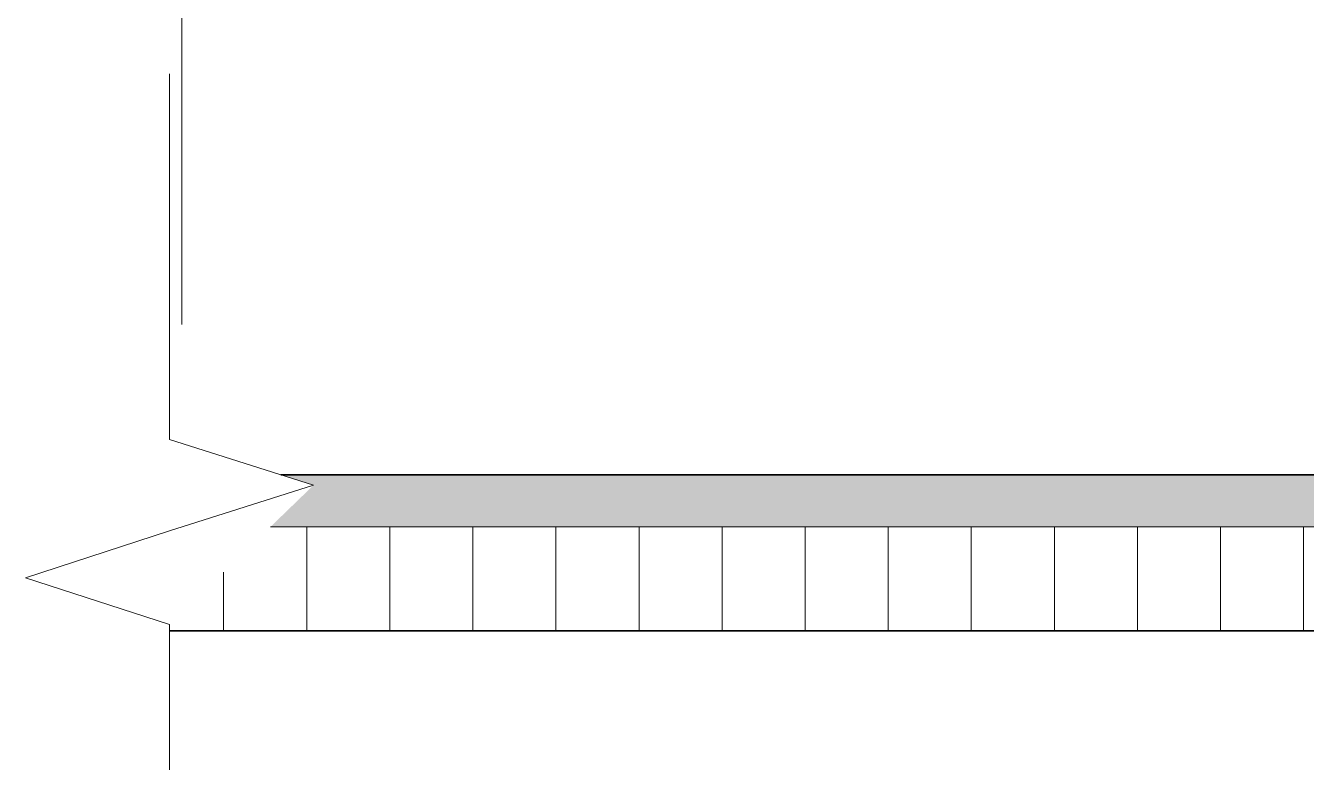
# Model space of a CAD drawing. Header units: millimetres. Extents: x -56773 to 323062, y -262288 to 76460.
# Drawn here: x 119225 to 119841, y -239651 to -239297 of the extents above; entities that cross this region are included whole.
import ezdxf

# ---------------------------------------------------------------- set-up
doc = ezdxf.new("R2010")
doc.units = ezdxf.units.MM
for name, color, linetype, lineweight in [('Аннотация', 7, 'Continuous', 20), ('Стены разрез', 7, 'Continuous', 35), ('Стены штриховка', 7, 'Continuous', 9), ('Узлы', 7, 'Continuous', 18)]:
    doc.layers.add(name, color=color, linetype=linetype, lineweight=lineweight)

# ---------------------------------------------------------------- blocks, each defined once
blk = doc.blocks.new('ADSK_Обрыв_Линия1 - По умолчанию-2621349-УО Маркир 5 эт')
at = {"layer": 'Узлы', "lineweight": 20}
for p, q in [((9282.36, 7188.27), (9282.36, 7132.27)), ((9282.36, 7043.23), (9282.36, 6988.27))]:
    blk.add_line(p, q, dxfattribs=at)
blk = doc.blocks.new('Family - ___-3932232-УО Маркир 5 эт')
at = {"layer": 'Стены разрез', "lineweight": 20, "true_color": 0x0080c0}
blk.add_hatch(color=142, dxfattribs=at).paths.add_polyline_path([(-861.52, 4437.48), (134.26, 4437.48), (113.58, 4457.49), (129.28, 4462.48), (-856.55, 4462.48), (-840.84, 4457.49)])
at = {"layer": 'Стены разрез', "lineweight": 9, "true_color": 0x0080c0}
h = blk.add_hatch(dxfattribs=at)
h.set_pattern_fill('FP_38', color=142, style=0, pattern_type=2)
h.set_pattern_definition([(90, (0, 0), (-40, 2e-15), [])])
h.paths.add_polyline_path([(-840.84, 4387.48), (182.86, 4387.48), (182.86, 4390.44), (134.26, 4437.48), (-861.52, 4437.48), (-910.12, 4390.44), (-910.12, 4387.48)])
at = {"layer": 'Стены разрез'}
for p, q in [((129.28, 4462.48), (-856.55, 4462.48)), ((-910.12, 4387.48), (182.86, 4387.48))]:
    blk.add_line(p, q, dxfattribs=at)
at = {"layer": 'Стены штриховка'}
blk.add_line((134.26, 4437.48), (-861.52, 4437.48), dxfattribs=at)

msp = doc.modelspace()

# ---------------------------------------------------------------- linework, layer by layer
at = {"layer": 'Аннотация', "lineweight": 20}
for p, q in [((119293.9946, -239439.8453), (119293.9946, -239319.8453)), ((119299.9368, -239320.5131), (119299.9368, -239440.5131)), ((119293.9946, -239495.8453), (119363.2766, -239517.8453)), ((119293.9946, -239495.8453), (119363.2766, -239517.8453)), ((119293.9946, -239539.8453), (119363.2766, -239517.8453)), ((119224.6745, -239562.3688), (119293.9946, -239539.8453)), ((119224.6745, -239562.3688), (119293.9946, -239539.8453)), ((119293.9946, -239584.8923), (119224.6745, -239562.3688)), ((119293.9946, -239584.8923), (119224.6745, -239562.3688)), ((119293.9946, -239639.8453), (119293.9946, -239759.8453))]:
    msp.add_line(p, q, dxfattribs=at)

# ---------------------------------------------------------------- block references
at = {"lineweight": 20}
msp.add_blockref('Family - ___-3932232-УО Маркир 5 эт', (120204.1156, -243975.3351), dxfattribs=at)
at = {"layer": 'Узлы', "lineweight": 20}
for p in [(110017.5814, -246308.7866), (110011.6392, -246628.1188)]:
    msp.add_blockref('ADSK_Обрыв_Линия1 - По умолчанию-2621349-УО Маркир 5 эт', p, dxfattribs=at)

doc.saveas('drawing.dxf')
